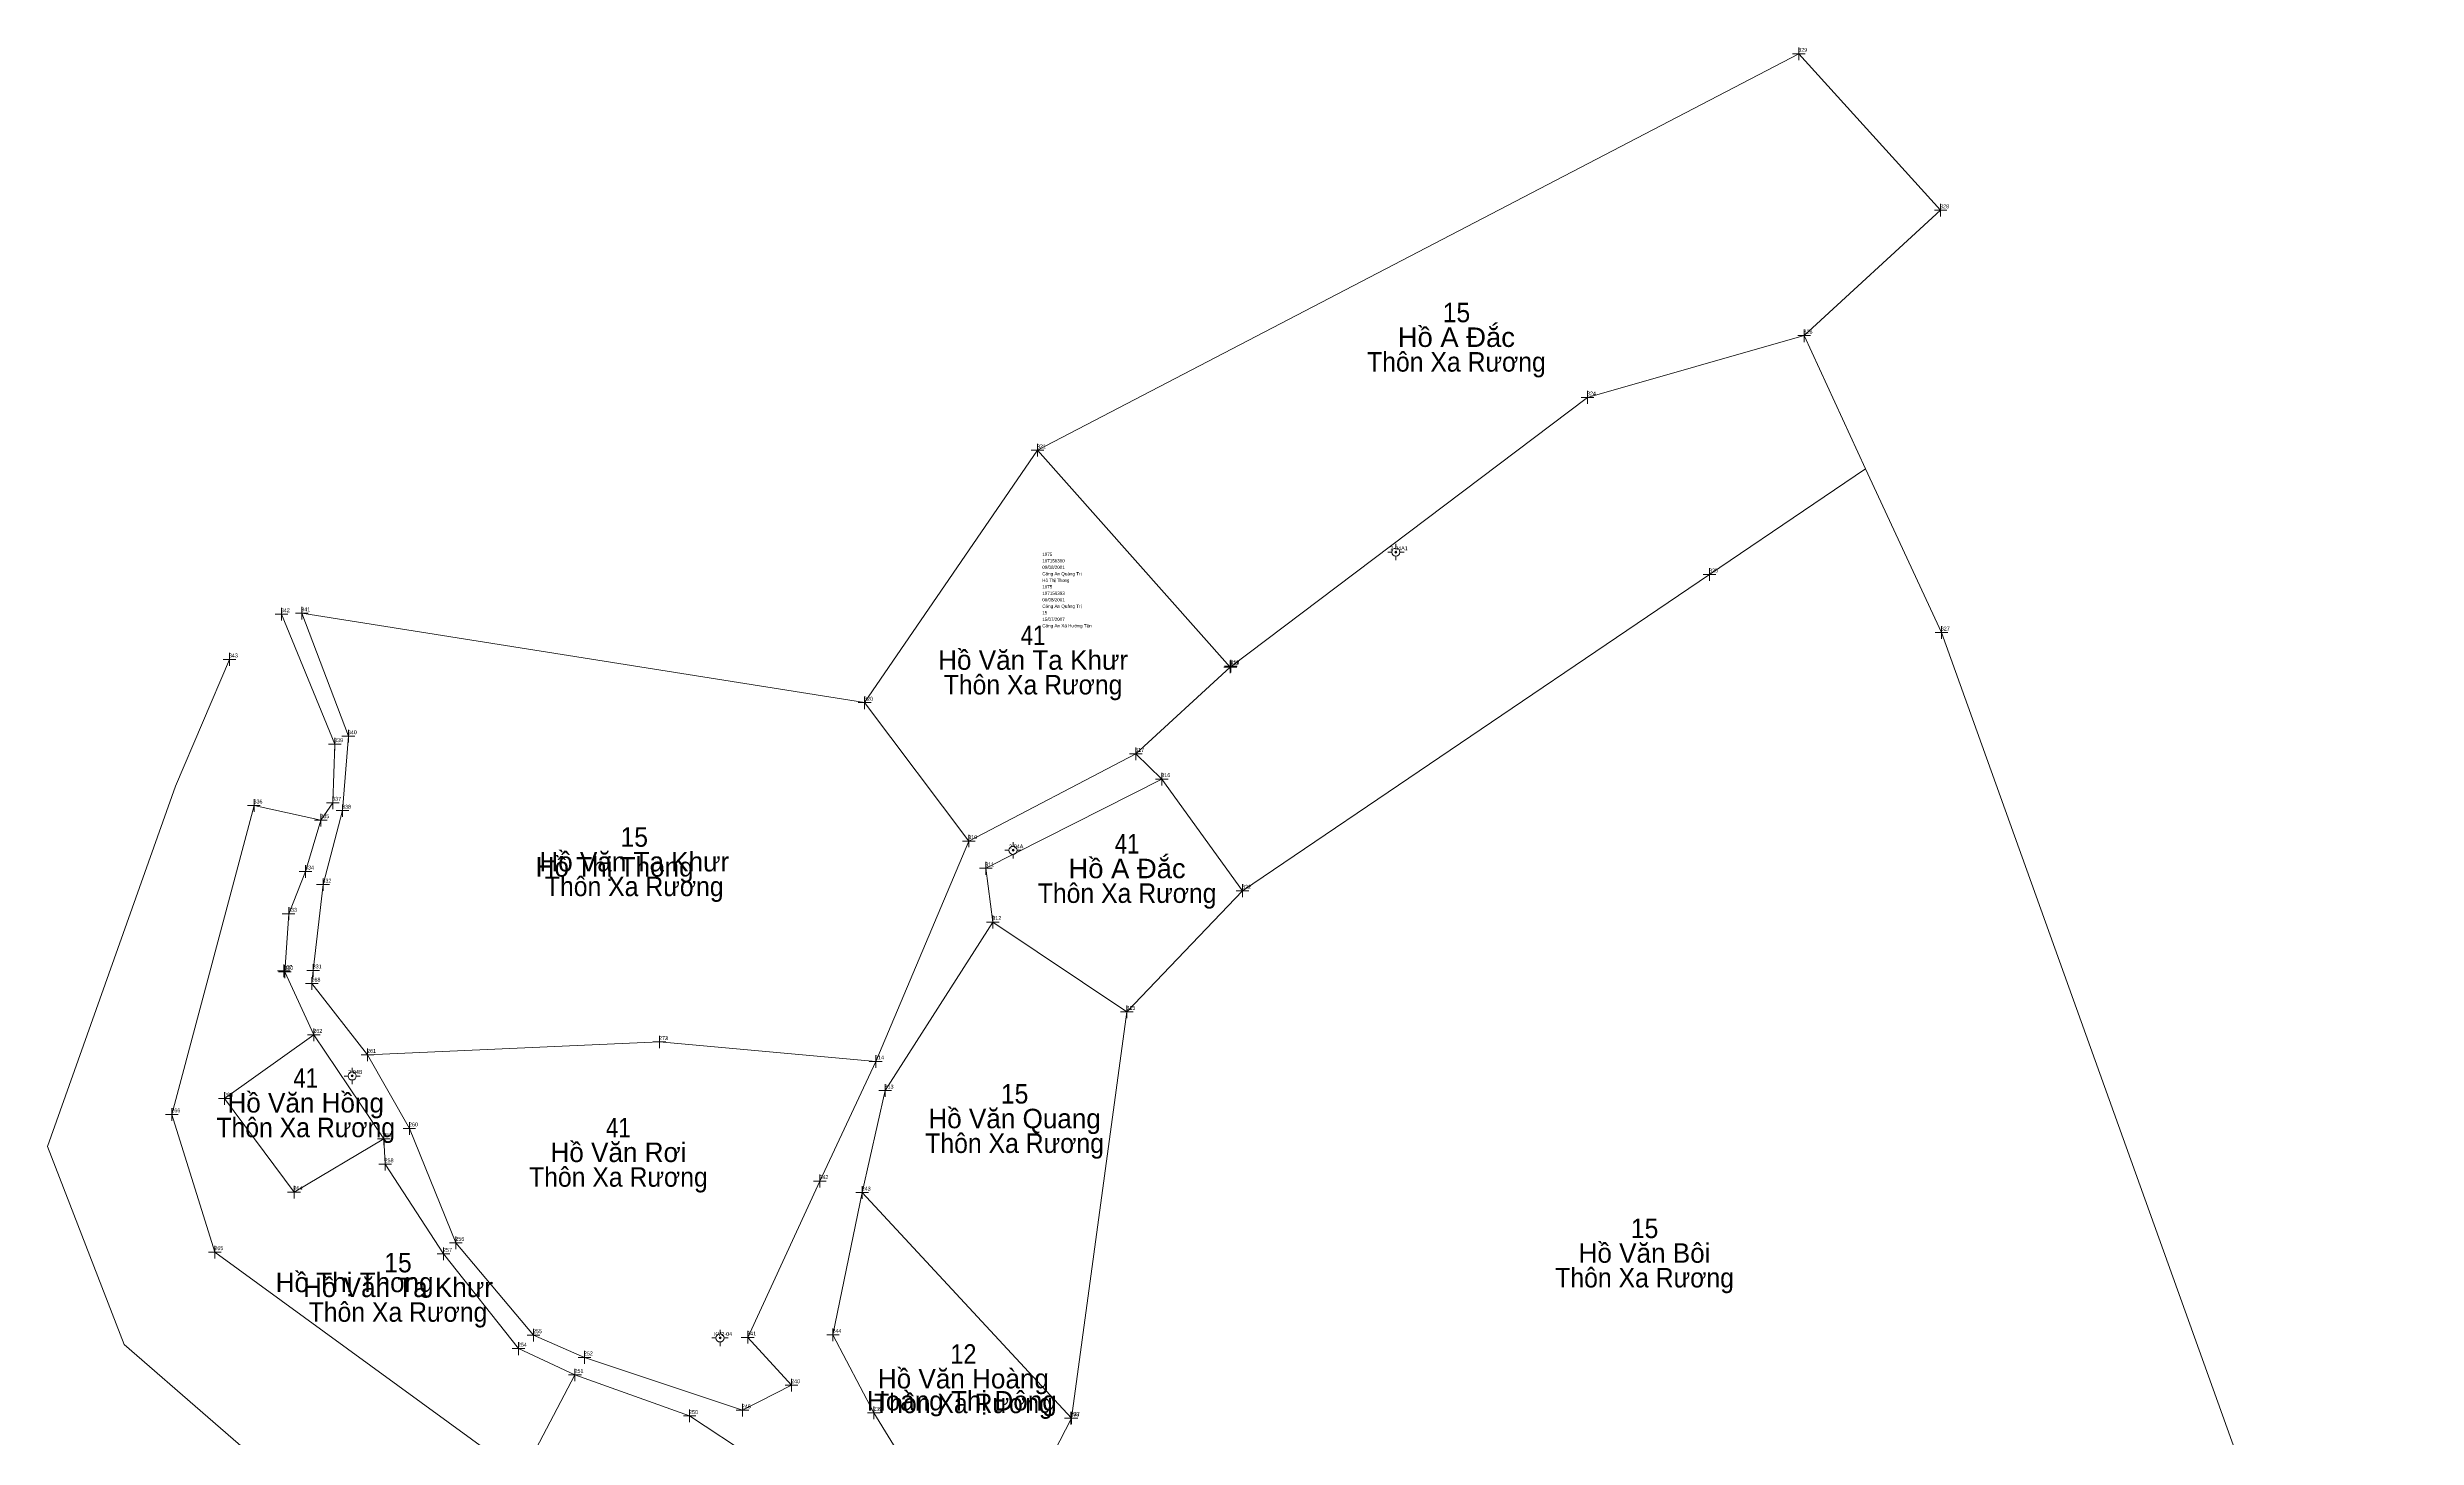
# Model space of a CAD drawing. Header units: metres. Extents: x 541800 to 543200, y 1841756 to 1843200.
# Drawn here: x 542559.9 to 542742.2, y 1842410.2 to 1842517.1 of the extents above; entities that cross this region are included whole.
import ezdxf
from ezdxf.enums import TextEntityAlignment as Align

# ---------------------------------------------------------------- set-up
doc = ezdxf.new("R2010")
doc.units = ezdxf.units.M
doc.header["$LTSCALE"] = 0.12
for name, color, linetype, lineweight in [('10', 7, 'Continuous', 13), ('11', 7, 'Continuous', 13), ('30', 7, 'Continuous', 13)]:
    doc.layers.add(name, color=color, linetype=linetype, lineweight=lineweight)
for name, color, linetype in [('12', 7, 'Continuous'), ('15', 7, 'Continuous'), ('16', 7, 'Continuous'), ('52', 7, 'Continuous')]:
    doc.layers.add(name, color=color, linetype=linetype)

msp = doc.modelspace()

# ---------------------------------------------------------------- hatches: boundary and pattern name
at = {"layer": '10'}
for points in [[(542663.725, 1842478.313, 1), (542663.575, 1842478.313, 1)], [(542663.725, 1842478.313, 1), (542663.575, 1842478.313, 1)], [(542634.266, 1842455.368, 1), (542634.116, 1842455.368, 1)], [(542634.266, 1842455.368, 1), (542634.116, 1842455.368, 1)], [(542583.407, 1842438.005, 1), (542583.257, 1842438.005, 1)], [(542583.407, 1842438.005, 1), (542583.257, 1842438.005, 1)], [(542611.717, 1842417.845, 1), (542611.567, 1842417.845, 1)], [(542611.717, 1842417.845, 1), (542611.567, 1842417.845, 1)]]:
    msp.add_hatch(color=256, dxfattribs=at).paths.add_polyline_path(points)

# ---------------------------------------------------------------- linework, layer by layer
for p, q in [((542650.91, 1842469.47), (542678.4, 1842490.22)), ((542699.8, 1842484.73), (542651.86, 1842452.26)), ((542663.65, 1842478.94), (542663.65, 1842478.63)), ((542663.65, 1842478.94), (542663.65, 1842478.63)), ((542663.34, 1842478.31), (542663.02, 1842478.31)), ((542663.34, 1842478.31), (542663.02, 1842478.31)), ((542663.65, 1842478), (542663.65, 1842477.69)), ((542663.65, 1842478), (542663.65, 1842477.69)), ((542664.28, 1842478.31), (542663.96, 1842478.31)), ((542664.28, 1842478.31), (542663.96, 1842478.31)), ((542630.78, 1842456.08), (542622.77, 1842466.73)), ((542633.88, 1842455.37), (542633.57, 1842455.37)), ((542633.88, 1842455.37), (542633.57, 1842455.37)), ((542634.19, 1842455.99), (542634.19, 1842455.68)), ((542634.19, 1842455.99), (542634.19, 1842455.68)), ((542634.19, 1842455.06), (542634.19, 1842454.74)), ((542634.19, 1842455.06), (542634.19, 1842454.74)), ((542634.82, 1842455.37), (542634.5, 1842455.37)), ((542634.82, 1842455.37), (542634.5, 1842455.37)), ((542580.39, 1842441.17), (542578.15, 1842446.02)), ((542583.33, 1842438.63), (542583.33, 1842438.32)), ((542583.33, 1842438.63), (542583.33, 1842438.32)), ((542583.02, 1842438), (542582.71, 1842438)), ((542583.02, 1842438), (542582.71, 1842438)), ((542583.33, 1842437.69), (542583.33, 1842437.38)), ((542583.33, 1842437.69), (542583.33, 1842437.38)), ((542583.96, 1842438), (542583.64, 1842438)), ((542583.96, 1842438), (542583.64, 1842438)), ((542622.59, 1842429.03), (542620.33, 1842418.08)), ((542622.59, 1842429.03), (542638.68, 1842411.68)), ((542611.64, 1842418.47), (542611.64, 1842418.16)), ((542611.64, 1842418.47), (542611.64, 1842418.16)), ((542596.13, 1842417.02), (542600.48, 1842415)), ((542597.29, 1842418.06), (542601.21, 1842416.35)), ((542611.33, 1842417.84), (542611.02, 1842417.84)), ((542611.33, 1842417.84), (542611.02, 1842417.84)), ((542611.64, 1842417.53), (542611.64, 1842417.22)), ((542611.64, 1842417.53), (542611.64, 1842417.22)), ((542612.27, 1842417.84), (542611.95, 1842417.84)), ((542612.27, 1842417.84), (542611.95, 1842417.84)), ((542613.77, 1842417.89), (542617.15, 1842414.21)), ((542620.33, 1842418.08), (542623.47, 1842412.08)), ((542601.21, 1842416.35), (542613.36, 1842412.28)), ((542613.36, 1842412.28), (542617.15, 1842414.21)), ((542631.9, 1842398.45), (542623.47, 1842412.08))]:
    msp.add_line(p, q, dxfattribs=at)
for points in [[(542695.06, 1842494.97), (542705.57, 1842504.62), (542694.66, 1842516.66), (542636.07, 1842486.15)], [(542678.4, 1842490.22), (542695.06, 1842494.97), (542699.8, 1842484.73)], [(542579.46, 1842473.61), (542622.77, 1842466.73), (542636.07, 1842486.15), (542650.91, 1842469.47), (542643.63, 1842462.79)], [(542699.8, 1842484.73), (542705.63, 1842472.13), (542742.2, 1842370.32), (542678.4, 1842380.39)], [(542581.84, 1842459.03), (542581.99, 1842463.54), (542577.89, 1842473.54)], [(542581.09, 1842452.73), (542582.6, 1842458.42), (542583.04, 1842464.15), (542579.46, 1842473.61)], [(542622.59, 1842429.03), (542624.35, 1842436.88), (542632.64, 1842449.85), (542632.09, 1842453.98), (542645.64, 1842460.85), (542643.63, 1842462.79), (542630.78, 1842456.08), (542623.62, 1842439.12)], [(542632.64, 1842449.85), (542642.95, 1842442.94), (542651.86, 1842452.26), (542645.64, 1842460.85)], [(542578.15, 1842446.02), (542578.45, 1842450.49), (542579.75, 1842453.74), (542580.92, 1842457.69), (542581.84, 1842459.03)], [(542584.52, 1842439.63), (542580.24, 1842445.11), (542580.34, 1842446.13), (542581.09, 1842452.73)], [(542642.95, 1842442.94), (542638.68, 1842411.68), (542631.9, 1842398.45)], [(542596.13, 1842417.02), (542590.37, 1842424.31), (542585.87, 1842431.21), (542585.77, 1842433.17), (542578.86, 1842429.07), (542573.52, 1842436.26), (542580.39, 1842441.17), (542585.77, 1842433.17)], [(542597.29, 1842418.06), (542591.31, 1842425.16), (542587.74, 1842433.97), (542584.52, 1842439.63), (542606.99, 1842440.62)], [(542613.77, 1842417.89), (542619.33, 1842429.92), (542623.62, 1842439.12), (542606.99, 1842440.62)], [(542600.48, 1842415), (542609.3, 1842411.84), (542619.08, 1842405.4)]]:
    msp.add_lwpolyline(points, dxfattribs=at)
for centre, radius in [((542663.65, 1842478.313), 0.312), ((542663.65, 1842478.313), 0.312), ((542663.65, 1842478.313), 0.075), ((542663.65, 1842478.313), 0.075), ((542634.191, 1842455.368), 0.312), ((542634.191, 1842455.368), 0.312), ((542634.191, 1842455.368), 0.075), ((542634.191, 1842455.368), 0.075), ((542583.332, 1842438.005), 0.312), ((542583.332, 1842438.005), 0.312), ((542583.332, 1842438.005), 0.075), ((542583.332, 1842438.005), 0.075), ((542611.642, 1842417.845), 0.312), ((542611.642, 1842417.845), 0.312), ((542611.642, 1842417.845), 0.075), ((542611.642, 1842417.845), 0.075)]:
    msp.add_circle(centre, radius, dxfattribs=at)
at = {"layer": '11'}
for points in [[(542694.66, 1842517.15), (542694.66, 1842516.66), (542694.66, 1842516.17)], [(542694.66, 1842517.15), (542694.66, 1842516.66), (542694.66, 1842516.17)], [(542695.15, 1842516.66), (542694.66, 1842516.66), (542694.18, 1842516.66)], [(542695.15, 1842516.66), (542694.66, 1842516.66), (542694.18, 1842516.66)], [(542706.06, 1842504.62), (542705.57, 1842504.62), (542705.09, 1842504.62)], [(542706.06, 1842504.62), (542705.57, 1842504.62), (542705.09, 1842504.62)], [(542705.57, 1842505.1), (542705.57, 1842504.62), (542705.57, 1842504.13)], [(542705.57, 1842505.1), (542705.57, 1842504.62), (542705.57, 1842504.13)], [(542695.55, 1842494.97), (542695.06, 1842494.97), (542694.57, 1842494.97)], [(542695.55, 1842494.97), (542695.06, 1842494.97), (542694.57, 1842494.97)], [(542695.06, 1842495.45), (542695.06, 1842494.97), (542695.06, 1842494.48)], [(542695.06, 1842495.45), (542695.06, 1842494.97), (542695.06, 1842494.48)], [(542678.88, 1842490.22), (542678.4, 1842490.22), (542677.91, 1842490.22)], [(542678.88, 1842490.22), (542678.4, 1842490.22), (542677.91, 1842490.22)], [(542678.4, 1842490.71), (542678.4, 1842490.22), (542678.4, 1842489.73)], [(542678.4, 1842490.71), (542678.4, 1842490.22), (542678.4, 1842489.73)], [(542636.56, 1842486.15), (542636.07, 1842486.15), (542635.58, 1842486.15)], [(542636.56, 1842486.15), (542636.07, 1842486.15), (542635.58, 1842486.15)], [(542636.07, 1842486.64), (542636.07, 1842486.15), (542636.07, 1842485.66)], [(542636.07, 1842486.64), (542636.07, 1842486.15), (542636.07, 1842485.66)], [(542687.79, 1842477.08), (542687.79, 1842476.6), (542687.79, 1842476.11)], [(542687.79, 1842477.08), (542687.79, 1842476.6), (542687.79, 1842476.11)], [(542688.28, 1842476.6), (542687.79, 1842476.6), (542687.3, 1842476.6)], [(542688.28, 1842476.6), (542687.79, 1842476.6), (542687.3, 1842476.6)], [(542578.38, 1842473.54), (542577.89, 1842473.54), (542577.4, 1842473.54)], [(542578.38, 1842473.54), (542577.89, 1842473.54), (542577.4, 1842473.54)], [(542577.89, 1842474.02), (542577.89, 1842473.54), (542577.89, 1842473.05)], [(542577.89, 1842474.02), (542577.89, 1842473.54), (542577.89, 1842473.05)], [(542579.95, 1842473.61), (542579.46, 1842473.61), (542578.97, 1842473.61)], [(542579.95, 1842473.61), (542579.46, 1842473.61), (542578.97, 1842473.61)], [(542579.46, 1842474.1), (542579.46, 1842473.61), (542579.46, 1842473.12)], [(542579.46, 1842474.1), (542579.46, 1842473.61), (542579.46, 1842473.12)], [(542706.12, 1842472.13), (542705.63, 1842472.13), (542705.14, 1842472.13)], [(542706.12, 1842472.13), (542705.63, 1842472.13), (542705.14, 1842472.13)], [(542705.63, 1842472.61), (542705.63, 1842472.13), (542705.63, 1842471.64)], [(542705.63, 1842472.61), (542705.63, 1842472.13), (542705.63, 1842471.64)], [(542574.38, 1842470.06), (542573.89, 1842470.06), (542573.4, 1842470.06)], [(542574.38, 1842470.06), (542573.89, 1842470.06), (542573.4, 1842470.06)], [(542573.89, 1842470.55), (542573.89, 1842470.06), (542573.89, 1842469.57)], [(542573.89, 1842470.55), (542573.89, 1842470.06), (542573.89, 1842469.57)], [(542651.4, 1842469.47), (542650.91, 1842469.47), (542650.42, 1842469.47)], [(542651.4, 1842469.47), (542650.91, 1842469.47), (542650.42, 1842469.47)], [(542651.45, 1842469.54), (542650.96, 1842469.54), (542650.47, 1842469.54)], [(542651.45, 1842469.54), (542650.96, 1842469.54), (542650.47, 1842469.54)], [(542650.91, 1842469.96), (542650.91, 1842469.47), (542650.91, 1842468.99)], [(542650.91, 1842469.96), (542650.91, 1842469.47), (542650.91, 1842468.99)], [(542650.96, 1842470.03), (542650.96, 1842469.54), (542650.96, 1842469.06)], [(542650.96, 1842470.03), (542650.96, 1842469.54), (542650.96, 1842469.06)], [(542623.26, 1842466.73), (542622.77, 1842466.73), (542622.28, 1842466.73)], [(542623.26, 1842466.73), (542622.77, 1842466.73), (542622.28, 1842466.73)], [(542622.77, 1842467.21), (542622.77, 1842466.73), (542622.77, 1842466.24)], [(542622.77, 1842467.21), (542622.77, 1842466.73), (542622.77, 1842466.24)], [(542581.99, 1842464.02), (542581.99, 1842463.54), (542581.99, 1842463.05)], [(542581.99, 1842464.02), (542581.99, 1842463.54), (542581.99, 1842463.05)], [(542583.53, 1842464.15), (542583.04, 1842464.15), (542582.55, 1842464.15)], [(542583.53, 1842464.15), (542583.04, 1842464.15), (542582.55, 1842464.15)], [(542583.04, 1842464.64), (542583.04, 1842464.15), (542583.04, 1842463.67)], [(542583.04, 1842464.64), (542583.04, 1842464.15), (542583.04, 1842463.67)], [(542582.48, 1842463.54), (542581.99, 1842463.54), (542581.5, 1842463.54)], [(542582.48, 1842463.54), (542581.99, 1842463.54), (542581.5, 1842463.54)], [(542644.12, 1842462.79), (542643.63, 1842462.79), (542643.14, 1842462.79)], [(542644.12, 1842462.79), (542643.63, 1842462.79), (542643.14, 1842462.79)], [(542643.63, 1842463.28), (542643.63, 1842462.79), (542643.63, 1842462.31)], [(542643.63, 1842463.28), (542643.63, 1842462.79), (542643.63, 1842462.31)], [(542646.13, 1842460.85), (542645.64, 1842460.85), (542645.16, 1842460.85)], [(542646.13, 1842460.85), (542645.64, 1842460.85), (542645.16, 1842460.85)], [(542645.64, 1842461.34), (542645.64, 1842460.85), (542645.64, 1842460.36)], [(542645.64, 1842461.34), (542645.64, 1842460.85), (542645.64, 1842460.36)], [(542576.26, 1842458.82), (542575.78, 1842458.82), (542575.29, 1842458.82)], [(542576.26, 1842458.82), (542575.78, 1842458.82), (542575.29, 1842458.82)], [(542575.78, 1842459.31), (542575.78, 1842458.82), (542575.78, 1842458.33)], [(542575.78, 1842459.31), (542575.78, 1842458.82), (542575.78, 1842458.33)], [(542582.33, 1842459.03), (542581.84, 1842459.03), (542581.35, 1842459.03)], [(542582.33, 1842459.03), (542581.84, 1842459.03), (542581.35, 1842459.03)], [(542581.84, 1842459.52), (542581.84, 1842459.03), (542581.84, 1842458.54)], [(542581.84, 1842459.52), (542581.84, 1842459.03), (542581.84, 1842458.54)], [(542582.6, 1842458.9), (542582.6, 1842458.42), (542582.6, 1842457.93)], [(542582.6, 1842458.9), (542582.6, 1842458.42), (542582.6, 1842457.93)], [(542581.41, 1842457.69), (542580.92, 1842457.69), (542580.43, 1842457.69)], [(542581.41, 1842457.69), (542580.92, 1842457.69), (542580.43, 1842457.69)], [(542580.92, 1842458.18), (542580.92, 1842457.69), (542580.92, 1842457.2)], [(542580.92, 1842458.18), (542580.92, 1842457.69), (542580.92, 1842457.2)], [(542583.09, 1842458.42), (542582.6, 1842458.42), (542582.11, 1842458.42)], [(542583.09, 1842458.42), (542582.6, 1842458.42), (542582.11, 1842458.42)], [(542631.27, 1842456.08), (542630.78, 1842456.08), (542630.29, 1842456.08)], [(542631.27, 1842456.08), (542630.78, 1842456.08), (542630.29, 1842456.08)], [(542630.78, 1842456.57), (542630.78, 1842456.08), (542630.78, 1842455.6)], [(542630.78, 1842456.57), (542630.78, 1842456.08), (542630.78, 1842455.6)], [(542580.24, 1842453.74), (542579.75, 1842453.74), (542579.26, 1842453.74)], [(542580.24, 1842453.74), (542579.75, 1842453.74), (542579.26, 1842453.74)], [(542579.75, 1842454.23), (542579.75, 1842453.74), (542579.75, 1842453.25)], [(542579.75, 1842454.23), (542579.75, 1842453.74), (542579.75, 1842453.25)], [(542581.09, 1842453.21), (542581.09, 1842452.73), (542581.09, 1842452.24)], [(542581.09, 1842453.21), (542581.09, 1842452.73), (542581.09, 1842452.24)], [(542632.58, 1842453.98), (542632.09, 1842453.98), (542631.6, 1842453.98)], [(542632.58, 1842453.98), (542632.09, 1842453.98), (542631.6, 1842453.98)], [(542632.09, 1842454.47), (542632.09, 1842453.98), (542632.09, 1842453.49)], [(542632.09, 1842454.47), (542632.09, 1842453.98), (542632.09, 1842453.49)], [(542581.58, 1842452.73), (542581.09, 1842452.73), (542580.6, 1842452.73)], [(542581.58, 1842452.73), (542581.09, 1842452.73), (542580.6, 1842452.73)], [(542652.34, 1842452.26), (542651.86, 1842452.26), (542651.37, 1842452.26)], [(542652.34, 1842452.26), (542651.86, 1842452.26), (542651.37, 1842452.26)], [(542651.86, 1842452.75), (542651.86, 1842452.26), (542651.86, 1842451.77)], [(542651.86, 1842452.75), (542651.86, 1842452.26), (542651.86, 1842451.77)], [(542578.93, 1842450.49), (542578.45, 1842450.49), (542577.96, 1842450.49)], [(542578.93, 1842450.49), (542578.45, 1842450.49), (542577.96, 1842450.49)], [(542578.45, 1842450.98), (542578.45, 1842450.49), (542578.45, 1842450.01)], [(542578.45, 1842450.98), (542578.45, 1842450.49), (542578.45, 1842450.01)], [(542633.13, 1842449.85), (542632.64, 1842449.85), (542632.16, 1842449.85)], [(542633.13, 1842449.85), (542632.64, 1842449.85), (542632.16, 1842449.85)], [(542632.64, 1842450.34), (542632.64, 1842449.85), (542632.64, 1842449.36)], [(542632.64, 1842450.34), (542632.64, 1842449.85), (542632.64, 1842449.36)], [(542578.57, 1842446.08), (542578.08, 1842446.08), (542577.59, 1842446.08)], [(542578.57, 1842446.08), (542578.08, 1842446.08), (542577.59, 1842446.08)], [(542578.64, 1842446.02), (542578.15, 1842446.02), (542577.66, 1842446.02)], [(542578.64, 1842446.02), (542578.15, 1842446.02), (542577.66, 1842446.02)], [(542578.08, 1842446.57), (542578.08, 1842446.08), (542578.08, 1842445.6)], [(542578.08, 1842446.57), (542578.08, 1842446.08), (542578.08, 1842445.6)], [(542578.15, 1842446.51), (542578.15, 1842446.02), (542578.15, 1842445.54)], [(542578.15, 1842446.51), (542578.15, 1842446.02), (542578.15, 1842445.54)], [(542580.83, 1842446.13), (542580.34, 1842446.13), (542579.85, 1842446.13)], [(542580.83, 1842446.13), (542580.34, 1842446.13), (542579.85, 1842446.13)], [(542580.34, 1842446.61), (542580.34, 1842446.13), (542580.34, 1842445.64)], [(542580.34, 1842446.61), (542580.34, 1842446.13), (542580.34, 1842445.64)], [(542580.73, 1842445.11), (542580.24, 1842445.11), (542579.75, 1842445.11)], [(542580.73, 1842445.11), (542580.24, 1842445.11), (542579.75, 1842445.11)], [(542580.24, 1842445.6), (542580.24, 1842445.11), (542580.24, 1842444.62)], [(542580.24, 1842445.6), (542580.24, 1842445.11), (542580.24, 1842444.62)], [(542643.44, 1842442.94), (542642.95, 1842442.94), (542642.46, 1842442.94)], [(542643.44, 1842442.94), (542642.95, 1842442.94), (542642.46, 1842442.94)], [(542642.95, 1842443.43), (542642.95, 1842442.94), (542642.95, 1842442.45)], [(542642.95, 1842443.43), (542642.95, 1842442.94), (542642.95, 1842442.45)], [(542580.88, 1842441.17), (542580.39, 1842441.17), (542579.9, 1842441.17)], [(542580.88, 1842441.17), (542580.39, 1842441.17), (542579.9, 1842441.17)], [(542580.39, 1842441.66), (542580.39, 1842441.17), (542580.39, 1842440.69)], [(542580.39, 1842441.66), (542580.39, 1842441.17), (542580.39, 1842440.69)], [(542607.48, 1842440.62), (542606.99, 1842440.62), (542606.5, 1842440.62)], [(542607.48, 1842440.62), (542606.99, 1842440.62), (542606.5, 1842440.62)], [(542607.48, 1842440.62), (542606.99, 1842440.62), (542606.5, 1842440.62)], [(542607.48, 1842440.62), (542606.99, 1842440.62), (542606.5, 1842440.62)], [(542606.99, 1842441.1), (542606.99, 1842440.62), (542606.99, 1842440.13)], [(542606.99, 1842441.1), (542606.99, 1842440.62), (542606.99, 1842440.13)], [(542606.99, 1842441.1), (542606.99, 1842440.62), (542606.99, 1842440.13)], [(542606.99, 1842441.1), (542606.99, 1842440.62), (542606.99, 1842440.13)], [(542585.01, 1842439.63), (542584.52, 1842439.63), (542584.03, 1842439.63)], [(542585.01, 1842439.63), (542584.52, 1842439.63), (542584.03, 1842439.63)], [(542584.52, 1842440.12), (542584.52, 1842439.63), (542584.52, 1842439.15)], [(542584.52, 1842440.12), (542584.52, 1842439.63), (542584.52, 1842439.15)], [(542624.11, 1842439.12), (542623.62, 1842439.12), (542623.13, 1842439.12)], [(542624.11, 1842439.12), (542623.62, 1842439.12), (542623.13, 1842439.12)], [(542623.62, 1842439.61), (542623.62, 1842439.12), (542623.62, 1842438.63)], [(542623.62, 1842439.61), (542623.62, 1842439.12), (542623.62, 1842438.63)], [(542573.52, 1842436.75), (542573.52, 1842436.26), (542573.52, 1842435.77)], [(542573.52, 1842436.75), (542573.52, 1842436.26), (542573.52, 1842435.77)], [(542624.84, 1842436.88), (542624.35, 1842436.88), (542623.86, 1842436.88)], [(542624.84, 1842436.88), (542624.35, 1842436.88), (542623.86, 1842436.88)], [(542624.35, 1842437.36), (542624.35, 1842436.88), (542624.35, 1842436.39)], [(542624.35, 1842437.36), (542624.35, 1842436.88), (542624.35, 1842436.39)], [(542569.95, 1842435.05), (542569.46, 1842435.05), (542568.98, 1842435.05)], [(542569.95, 1842435.05), (542569.46, 1842435.05), (542568.98, 1842435.05)], [(542569.46, 1842435.53), (542569.46, 1842435.05), (542569.46, 1842434.56)], [(542569.46, 1842435.53), (542569.46, 1842435.05), (542569.46, 1842434.56)], [(542574.01, 1842436.26), (542573.52, 1842436.26), (542573.04, 1842436.26)], [(542574.01, 1842436.26), (542573.52, 1842436.26), (542573.04, 1842436.26)], [(542586.26, 1842433.17), (542585.77, 1842433.17), (542585.28, 1842433.17)], [(542586.26, 1842433.17), (542585.77, 1842433.17), (542585.28, 1842433.17)], [(542585.77, 1842433.66), (542585.77, 1842433.17), (542585.77, 1842432.68)], [(542585.77, 1842433.66), (542585.77, 1842433.17), (542585.77, 1842432.68)], [(542588.22, 1842433.97), (542587.74, 1842433.97), (542587.25, 1842433.97)], [(542588.22, 1842433.97), (542587.74, 1842433.97), (542587.25, 1842433.97)], [(542587.74, 1842434.46), (542587.74, 1842433.97), (542587.74, 1842433.48)], [(542587.74, 1842434.46), (542587.74, 1842433.97), (542587.74, 1842433.48)], [(542586.35, 1842431.21), (542585.87, 1842431.21), (542585.38, 1842431.21)], [(542586.35, 1842431.21), (542585.87, 1842431.21), (542585.38, 1842431.21)], [(542585.87, 1842431.7), (542585.87, 1842431.21), (542585.87, 1842430.72)], [(542585.87, 1842431.7), (542585.87, 1842431.21), (542585.87, 1842430.72)], [(542578.86, 1842429.55), (542578.86, 1842429.07), (542578.86, 1842428.58)], [(542578.86, 1842429.55), (542578.86, 1842429.07), (542578.86, 1842428.58)], [(542619.82, 1842429.92), (542619.33, 1842429.92), (542618.84, 1842429.92)], [(542619.82, 1842429.92), (542619.33, 1842429.92), (542618.84, 1842429.92)], [(542619.33, 1842430.41), (542619.33, 1842429.92), (542619.33, 1842429.43)], [(542619.33, 1842430.41), (542619.33, 1842429.92), (542619.33, 1842429.43)], [(542622.59, 1842429.52), (542622.59, 1842429.03), (542622.59, 1842428.54)], [(542622.59, 1842429.52), (542622.59, 1842429.03), (542622.59, 1842428.54)], [(542579.35, 1842429.07), (542578.86, 1842429.07), (542578.37, 1842429.07)], [(542579.35, 1842429.07), (542578.86, 1842429.07), (542578.37, 1842429.07)], [(542623.08, 1842429.03), (542622.59, 1842429.03), (542622.1, 1842429.03)], [(542623.08, 1842429.03), (542622.59, 1842429.03), (542622.1, 1842429.03)], [(542591.31, 1842425.65), (542591.31, 1842425.16), (542591.31, 1842424.68)], [(542591.31, 1842425.65), (542591.31, 1842425.16), (542591.31, 1842424.68)], [(542573.26, 1842424.45), (542572.77, 1842424.45), (542572.29, 1842424.45)], [(542573.26, 1842424.45), (542572.77, 1842424.45), (542572.29, 1842424.45)], [(542572.77, 1842424.94), (542572.77, 1842424.45), (542572.77, 1842423.96)], [(542572.77, 1842424.94), (542572.77, 1842424.45), (542572.77, 1842423.96)], [(542590.86, 1842424.31), (542590.37, 1842424.31), (542589.88, 1842424.31)], [(542590.86, 1842424.31), (542590.37, 1842424.31), (542589.88, 1842424.31)], [(542590.37, 1842424.8), (542590.37, 1842424.31), (542590.37, 1842423.83)], [(542590.37, 1842424.8), (542590.37, 1842424.31), (542590.37, 1842423.83)], [(542591.8, 1842425.16), (542591.31, 1842425.16), (542590.82, 1842425.16)], [(542591.8, 1842425.16), (542591.31, 1842425.16), (542590.82, 1842425.16)], [(542597.29, 1842418.55), (542597.29, 1842418.06), (542597.29, 1842417.57)], [(542597.29, 1842418.55), (542597.29, 1842418.06), (542597.29, 1842417.57)], [(542613.77, 1842418.38), (542613.77, 1842417.89), (542613.77, 1842417.41)], [(542613.77, 1842418.38), (542613.77, 1842417.89), (542613.77, 1842417.41)], [(542620.33, 1842418.57), (542620.33, 1842418.08), (542620.33, 1842417.59)], [(542620.33, 1842418.57), (542620.33, 1842418.08), (542620.33, 1842417.59)], [(542596.62, 1842417.02), (542596.13, 1842417.02), (542595.64, 1842417.02)], [(542596.62, 1842417.02), (542596.13, 1842417.02), (542595.64, 1842417.02)], [(542596.13, 1842417.51), (542596.13, 1842417.02), (542596.13, 1842416.53)], [(542596.13, 1842417.51), (542596.13, 1842417.02), (542596.13, 1842416.53)], [(542597.78, 1842418.06), (542597.29, 1842418.06), (542596.8, 1842418.06)], [(542597.78, 1842418.06), (542597.29, 1842418.06), (542596.8, 1842418.06)], [(542601.21, 1842416.84), (542601.21, 1842416.35), (542601.21, 1842415.86)], [(542601.21, 1842416.84), (542601.21, 1842416.35), (542601.21, 1842415.86)], [(542614.26, 1842417.89), (542613.77, 1842417.89), (542613.28, 1842417.89)], [(542614.26, 1842417.89), (542613.77, 1842417.89), (542613.28, 1842417.89)], [(542620.82, 1842418.08), (542620.33, 1842418.08), (542619.85, 1842418.08)], [(542620.82, 1842418.08), (542620.33, 1842418.08), (542619.85, 1842418.08)], [(542600.97, 1842415), (542600.48, 1842415), (542599.99, 1842415)], [(542600.97, 1842415), (542600.48, 1842415), (542599.99, 1842415)], [(542600.48, 1842415.48), (542600.48, 1842415), (542600.48, 1842414.51)], [(542600.48, 1842415.48), (542600.48, 1842415), (542600.48, 1842414.51)], [(542601.7, 1842416.35), (542601.21, 1842416.35), (542600.72, 1842416.35)], [(542601.7, 1842416.35), (542601.21, 1842416.35), (542600.72, 1842416.35)], [(542617.63, 1842414.21), (542617.15, 1842414.21), (542616.66, 1842414.21)], [(542617.63, 1842414.21), (542617.15, 1842414.21), (542616.66, 1842414.21)], [(542617.15, 1842414.69), (542617.15, 1842414.21), (542617.15, 1842413.72)], [(542617.15, 1842414.69), (542617.15, 1842414.21), (542617.15, 1842413.72)], [(542609.79, 1842411.84), (542609.3, 1842411.84), (542608.82, 1842411.84)], [(542609.79, 1842411.84), (542609.3, 1842411.84), (542608.82, 1842411.84)], [(542609.3, 1842412.33), (542609.3, 1842411.84), (542609.3, 1842411.36)], [(542609.3, 1842412.33), (542609.3, 1842411.84), (542609.3, 1842411.36)], [(542613.85, 1842412.28), (542613.36, 1842412.28), (542612.88, 1842412.28)], [(542613.85, 1842412.28), (542613.36, 1842412.28), (542612.88, 1842412.28)], [(542613.36, 1842412.77), (542613.36, 1842412.28), (542613.36, 1842411.79)], [(542613.36, 1842412.77), (542613.36, 1842412.28), (542613.36, 1842411.79)], [(542623.96, 1842412.08), (542623.47, 1842412.08), (542622.98, 1842412.08)], [(542623.96, 1842412.08), (542623.47, 1842412.08), (542622.98, 1842412.08)], [(542623.47, 1842412.57), (542623.47, 1842412.08), (542623.47, 1842411.6)], [(542623.47, 1842412.57), (542623.47, 1842412.08), (542623.47, 1842411.6)], [(542639.13, 1842411.66), (542638.64, 1842411.66), (542638.15, 1842411.66)], [(542639.13, 1842411.66), (542638.64, 1842411.66), (542638.15, 1842411.66)], [(542639.17, 1842411.68), (542638.68, 1842411.68), (542638.19, 1842411.68)], [(542639.17, 1842411.68), (542638.68, 1842411.68), (542638.19, 1842411.68)], [(542638.64, 1842412.15), (542638.64, 1842411.66), (542638.64, 1842411.18)], [(542638.64, 1842412.15), (542638.64, 1842411.66), (542638.64, 1842411.18)], [(542638.68, 1842412.17), (542638.68, 1842411.68), (542638.68, 1842411.2)], [(542638.68, 1842412.17), (542638.68, 1842411.68), (542638.68, 1842411.2)]]:
    msp.add_lwpolyline(points, dxfattribs=at)
at = {"layer": '30'}
msp.add_line((542582.97, 1842417.01), (542572.77, 1842424.45), dxfattribs=at)
for points in [[(542585.11, 1842400.56), (542565.8, 1842417.33), (542559.88, 1842432.58), (542569.73, 1842460.3), (542573.89, 1842470.06)], [(542580.92, 1842457.69), (542575.78, 1842458.82), (542569.46, 1842435.05), (542572.77, 1842424.45)], [(542582.97, 1842417.01), (542596.4, 1842407.23), (542600.48, 1842415)]]:
    msp.add_lwpolyline(points, dxfattribs=at)

# ---------------------------------------------------------------- texts
at = {"layer": '12'}
for s, p in [('329', (542694.96, 1842516.81)), ('328', (542705.875, 1842504.77)), ('326', (542695.365, 1842495.12)), ('324', (542678.7, 1842490.37)), ('321', (542636.375, 1842486.3)), ('2-04A1 ', (542663.955, 1842478.46)), ('325', (542688.095, 1842476.75)), ('342', (542578.19, 1842473.69)), ('341', (542579.765, 1842473.76)), ('327', (542705.93, 1842472.28)), ('343', (542574.19, 1842470.21)), ('323', (542651.21, 1842469.62)), ('318', (542651.265, 1842469.69)), ('320', (542623.075, 1842466.88)), ('339', (542582.29, 1842463.69)), ('340', (542583.345, 1842464.3)), ('317', (542643.93, 1842462.94)), ('316', (542645.945, 1842461)), ('336', (542576.085, 1842458.97)), ('337', (542582.14, 1842459.18)), ('338', (542582.905, 1842458.57)), ('335', (542581.225, 1842457.84)), ('310', (542631.085, 1842456.23)), ('2-04A ', (542634.49, 1842455.52)), ('334', (542580.05, 1842453.89)), ('332', (542581.39, 1842452.88)), ('311', (542632.395, 1842454.13)), ('322', (542652.16, 1842452.41)), ('333', (542578.75, 1842450.64)), ('312', (542632.94, 1842450)), ('267', (542578.38, 1842446.23)), ('330', (542578.455, 1842446.17)), ('331', (542580.645, 1842446.28)), ('268', (542580.545, 1842445.26)), ('315', (542643.255, 1842443.09)), ('262', (542580.69, 1842441.32)), ('272', (542607.29, 1842440.77)), ('273', (542607.29, 1842440.77)), ('2-04B ', (542583.63, 1842438.16)), ('261', (542584.825, 1842439.78)), ('314', (542623.92, 1842439.27)), ('263', (542573.82, 1842436.41)), ('313', (542624.65, 1842437.03)), ('266', (542569.765, 1842435.2)), ('259', (542586.07, 1842433.32)), ('260', (542588.045, 1842434.12)), ('258', (542586.175, 1842431.36)), ('264', (542579.16, 1842429.22)), ('242', (542619.63, 1842430.07)), ('243', (542622.89, 1842429.18)), ('265', (542573.075, 1842424.6)), ('257', (542590.67, 1842424.46)), ('256', (542591.615, 1842425.31)), ('255', (542597.595, 1842418.21)), ('244', (542620.63, 1842418.23)), ('254', (542596.43, 1842417.17)), ('252', (542601.51, 1842416.5)), ('KV2-04 ', (542611.94, 1842418)), ('241', (542614.075, 1842418.04)), ('251', (542600.785, 1842415.15)), ('240', (542617.455, 1842414.36)), ('250', (542609.605, 1842411.99)), ('246', (542613.665, 1842412.43)), ('239', (542623.77, 1842412.23)), ('293', (542638.94, 1842411.81)), ('237', (542638.98, 1842411.83))]:
    msp.add_text(s, height=0.3, dxfattribs=at).set_placement(p, align=Align.CENTER)
at = {"layer": '15'}
for s, width, p in [('15', 0.95, (542668.31, 1842496)), ('Hồ A Đắc', 1.05, (542668.305, 1842494.1)), ('Thôn Xa Rương', 0.95, (542668.31, 1842492.2)), ('41', 0.85, (542635.725, 1842471.16)), ('Thôn Xa Rương', 0.95, (542635.73, 1842467.36)), ('15', 0.95, (542605.04, 1842455.64)), ('Hồ A Đắc', 1.05, (542642.965, 1842453.22)), ('41', 0.85, (542642.965, 1842455.12)), ('Thôn Xa Rương', 0.95, (542605.04, 1842451.84)), ('Thôn Xa Rương', 0.95, (542642.97, 1842451.32)), ('41', 0.85, (542579.755, 1842437.09)), ('15', 0.95, (542634.31, 1842435.88)), ('Thôn Xa Rương', 0.95, (542579.76, 1842433.29)), ('41', 0.85, (542603.815, 1842433.28)), ('Thôn Xa Rương', 0.95, (542634.31, 1842432.08)), ('Thôn Xa Rương', 0.95, (542603.82, 1842429.48)), ('15', 0.95, (542682.79, 1842425.53)), ('15', 0.95, (542586.86, 1842422.89)), ('Thôn Xa Rương', 0.95, (542682.79, 1842421.73)), ('Thôn Xa Rương', 0.95, (542586.86, 1842419.09)), ('12', 0.9, (542630.37, 1842415.86)), ('Thôn Xa Rương', 0.95, (542630.37, 1842412.06))]:
    msp.add_text(s, height=1.5, dxfattribs=dict(at, width=width)).set_placement(p, align=Align.CENTER)
for s, p in [('Hồ Văn Ta Khưr', (542635.735, 1842469.26)), ('Hồ Văn Ta Khưr', (542605.045, 1842453.74)), ('Hồ Văn Hồng', (542579.76, 1842435.19)), ('Hồ Văn Quang', (542634.31, 1842433.98)), ('Hồ Văn Rơi', (542603.825, 1842431.38)), ('Hồ Văn Bôi', (542682.785, 1842423.63)), ('Hồ Văn Ta Khưr', (542586.865, 1842420.99)), ('Hồ Văn Hoàng', (542630.37, 1842413.96))]:
    msp.add_text(s, height=1.5, dxfattribs=at).set_placement(p, align=Align.CENTER)
at = {"layer": '16'}
for s, p in [('Hồ Thị Thong', (542603.53, 1842453.34)), ('Hồ Thị Thong', (542583.52, 1842421.37)), ('Hoàng Thị Đông', (542630.25, 1842412.26))]:
    msp.add_text(s, height=1.5, dxfattribs=at).set_placement(p, align=Align.CENTER)
at = {"layer": '52'}
for s, p in [('09/08/2001', (542636.44, 1842477.02)), ('1975', (542636.44, 1842478.02)), ('197156380', (542636.44, 1842477.52)), ('1975', (542636.44, 1842475.52)), ('197156393', (542636.44, 1842475.02)), ('Hồ Thị Thong', (542636.44, 1842476.02)), ('09/08/2001', (542636.44, 1842474.52)), ('15/07/2007', (542636.44, 1842473.02))]:
    msp.add_text(s, height=0.25, dxfattribs=at).set_placement(p)
for s, width, p in [('Công An Quảng Trị', 1.05, (542636.44, 1842476.52)), ('Công An Quảng Trị', 1.05, (542636.44, 1842474.02)), ('15', 0.95, (542636.44, 1842473.52)), ('Công An Xã Hướng Tân', 1.05, (542636.44, 1842472.52))]:
    msp.add_text(s, height=0.25, dxfattribs=dict(at, width=width)).set_placement(p)

doc.saveas('drawing.dxf')
